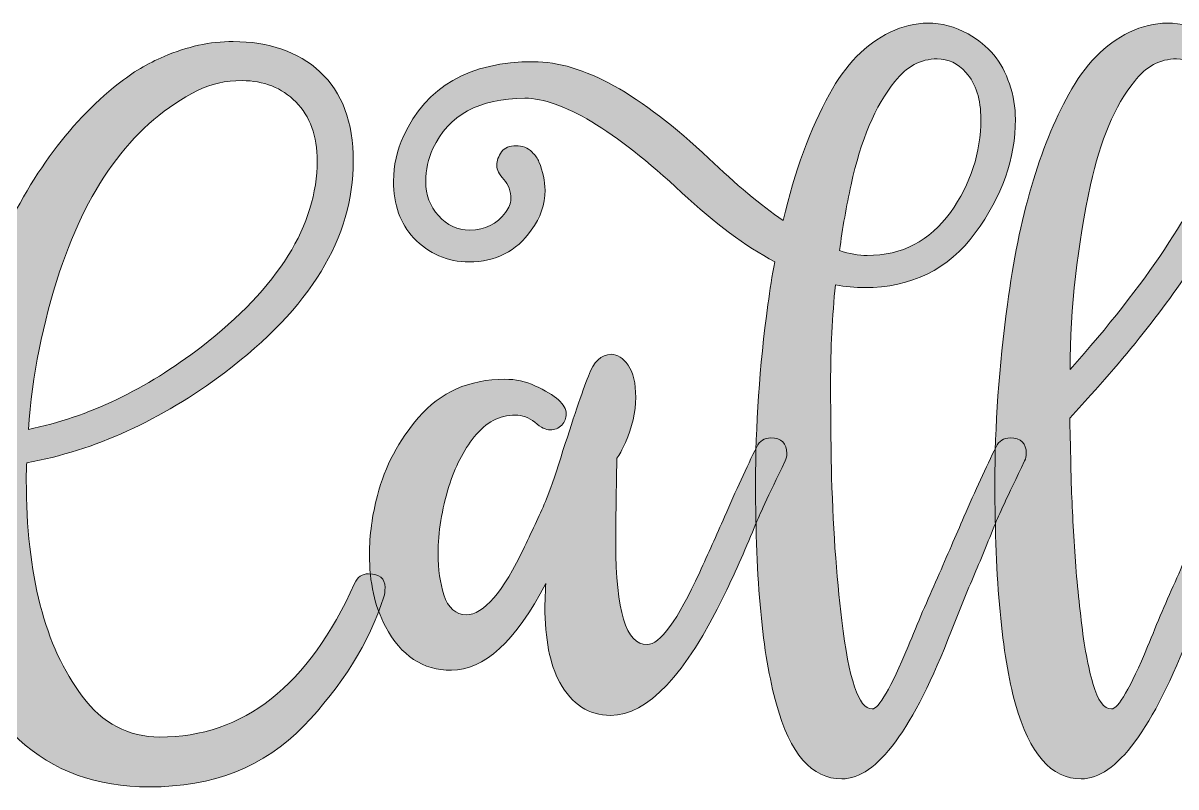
# Model space of a CAD drawing. Header units: inches. Extents: x 0.13 to 5.87, y -5.52 to -0.43.
# Drawn here: x 1.24 to 3, y -4.053 to -2.888 of the extents above; entities that cross this region are included whole.
import ezdxf

# ---------------------------------------------------------------- set-up
doc = ezdxf.new("R2010")
doc.units = ezdxf.units.IN
doc.header["$MEASUREMENT"] = 0
doc.layers.add('Layer 1', color=7, linetype='Continuous')

# ---------------------------------------------------------------- blocks, each defined once
blk = doc.blocks.new('block 6')
at = {"layer": 'Layer 1', "true_color": 0x231f20}
h = blk.add_hatch(color=250, dxfattribs=at)
h.dxf.hatch_style = 2
edge = h.paths.add_edge_path()
edge.add_spline(control_points=[(2.4726, -3.4361), (2.4726, -3.4876), (2.4732, -3.5305), (2.4738, -3.5642), (2.4757, -3.6519), (2.4812, -3.7304), (2.4898, -3.799), (2.5002, -3.8891), (2.5155, -3.9339), (2.5358, -3.9339), (2.5462, -3.9339), (2.5646, -3.902), (2.5909, -3.8389), (2.6056, -3.8027), (2.6204, -3.7678), (2.6357, -3.7341), (2.6504, -3.7003), (2.6639, -3.6691), (2.6761, -3.6409), (2.6933, -3.601), (2.7098, -3.5655), (2.7252, -3.5342), (2.7295, -3.525), (2.7368, -3.5207), (2.7466, -3.5207), (2.7632, -3.5207), (2.7712, -3.5287), (2.7712, -3.5446), (2.7712, -3.5483), (2.7705, -3.552), (2.7687, -3.5557), (2.7423, -3.6102), (2.7276, -3.6421), (2.724, -3.6513), (2.7123, -3.6801), (2.7013, -3.7071), (2.6902, -3.7334), (2.6786, -3.7598), (2.6676, -3.7868), (2.6571, -3.8143), (2.5989, -3.9651), (2.5431, -4.0405), (2.4898, -4.0405), (2.4438, -4.0405), (2.4107, -4.0025), (2.3899, -3.9265), (2.3684, -3.8505), (2.358, -3.7383), (2.358, -3.5894), (2.358, -3.5029), (2.3641, -3.4122), (2.377, -3.3172), (2.38, -3.2951), (2.3831, -3.2731), (2.3874, -3.2522), (2.3427, -3.2283), (2.2955, -3.1934), (2.2458, -3.1468), (2.1422, -3.0505), (2.0619, -3.0027), (2.0061, -3.0027), (1.9362, -3.0027), (1.8897, -3.0285), (1.8658, -3.0794), (1.8584, -3.0953), (1.8547, -3.1119), (1.8547, -3.1296), (1.8547, -3.1499), (1.8615, -3.1676), (1.8743, -3.1817), (1.8872, -3.1964), (1.9031, -3.2038), (1.9222, -3.2038), (1.9454, -3.2038), (1.9638, -3.1946), (1.9767, -3.1768), (1.9822, -3.1695), (1.9847, -3.1627), (1.9847, -3.1566), (1.9847, -3.1443), (1.981, -3.1345), (1.9742, -3.1266), (1.9669, -3.1186), (1.9632, -3.1119), (1.9632, -3.1051), (1.9632, -3.0977), (1.9657, -3.091), (1.9706, -3.0843), (1.9755, -3.0781), (1.9828, -3.0751), (1.9926, -3.0751), (2.0018, -3.0751), (2.0104, -3.0781), (2.0172, -3.0849), (2.0221, -3.0898), (2.0258, -3.0947), (2.0276, -3.0996), (2.0337, -3.1143), (2.0368, -3.129), (2.0368, -3.1431), (2.0368, -3.1646), (2.03, -3.1848), (2.0159, -3.2038), (1.9933, -3.2363), (1.9614, -3.2522), (1.9209, -3.2522), (1.8878, -3.2522), (1.8596, -3.24), (1.8363, -3.2155), (1.8161, -3.194), (1.8057, -3.1652), (1.8057, -3.129), (1.8057, -3.1051), (1.8106, -3.0824), (1.821, -3.0604), (1.8553, -2.985), (1.9215, -2.947), (2.0196, -2.947), (2.0938, -2.947), (2.1827, -2.996), (2.2869, -3.0947), (2.3279, -3.1339), (2.3659, -3.1658), (2.4003, -3.1891), (2.4181, -3.1137), (2.4414, -3.0493), (2.4708, -2.9966), (2.4953, -2.9519), (2.526, -2.92), (2.5633, -2.9022), (2.5824, -2.893), (2.602, -2.8881), (2.621, -2.8881), (2.6418, -2.8881), (2.662, -2.8936), (2.6823, -2.9047), (2.7135, -2.9218), (2.7344, -2.947), (2.7454, -2.9807), (2.7515, -2.9984), (2.7546, -3.0168), (2.7546, -3.0346), (2.7546, -3.0947), (2.7344, -3.1523), (2.6933, -3.2081), (2.6522, -3.2639), (2.5958, -3.2915), (2.5241, -3.2915), (2.51, -3.2915), (2.4953, -3.2902), (2.48, -3.2872), (2.4751, -3.335), (2.4726, -3.3846), (2.4726, -3.4361)], knot_values=[0, 0, 0, 0, 1, 1, 1, 2, 2, 2, 3, 3, 3, 4, 4, 4, 5, 5, 5, 6, 6, 6, 7, 7, 7, 8, 8, 8, 9, 9, 9, 10, 10, 10, 11, 11, 11, 12, 12, 12, 13, 13, 13, 14, 14, 14, 15, 15, 15, 16, 16, 16, 17, 17, 17, 18, 18, 18, 19, 19, 19, 20, 20, 20, 21, 21, 21, 22, 22, 22, 23, 23, 23, 24, 24, 24, 25, 25, 25, 26, 26, 26, 27, 27, 27, 28, 28, 28, 29, 29, 29, 30, 30, 30, 31, 31, 31, 32, 32, 32, 33, 33, 33, 34, 34, 34, 35, 35, 35, 36, 36, 36, 37, 37, 37, 38, 38, 38, 39, 39, 39, 40, 40, 40, 41, 41, 41, 42, 42, 42, 43, 43, 43, 44, 44, 44, 45, 45, 45, 46, 46, 46, 47, 47, 47, 48, 48, 48, 49, 49, 49, 50, 50, 50, 51, 51, 51, 51], degree=3, periodic=1)
edge = h.paths.add_edge_path()
edge.add_spline(control_points=[(2.6792, -2.9635), (2.6669, -2.9494), (2.6522, -2.9427), (2.6351, -2.9427), (2.6099, -2.9427), (2.5885, -2.9543), (2.5707, -2.977), (2.5407, -3.0144), (2.5186, -3.0665), (2.5039, -3.1345), (2.4965, -3.167), (2.491, -3.2007), (2.4861, -3.2351), (2.5014, -3.24), (2.5155, -3.2424), (2.5284, -3.2424), (2.5817, -3.2424), (2.624, -3.2204), (2.6553, -3.1768), (2.6865, -3.1333), (2.7019, -3.0855), (2.7019, -3.0346), (2.7019, -3.0046), (2.6945, -2.9807), (2.6792, -2.9635)], knot_values=[0, 0, 0, 0, 1, 1, 1, 2, 2, 2, 3, 3, 3, 4, 4, 4, 5, 5, 5, 6, 6, 6, 7, 7, 7, 8, 8, 8, 8], degree=3, periodic=1)
h = blk.add_hatch(color=250, dxfattribs=at)
h.dxf.hatch_style = 2
edge = h.paths.add_edge_path()
edge.add_spline(control_points=[(2.7546, -3.9265), (2.7338, -3.8505), (2.7233, -3.7383), (2.7233, -3.5894), (2.7233, -3.5029), (2.7295, -3.4122), (2.7424, -3.3172), (2.7601, -3.1842), (2.7914, -3.0769), (2.8361, -2.9966), (2.8607, -2.9519), (2.8913, -2.92), (2.9287, -2.9022), (2.9477, -2.893), (2.9673, -2.8881), (2.9863, -2.8881), (3.0072, -2.8881), (3.0274, -2.8936), (3.0476, -2.9047), (3.0789, -2.9218), (3.0997, -2.947), (3.1108, -2.9807), (3.1169, -2.9984), (3.12, -3.0168), (3.12, -3.0346), (3.12, -3.0794), (3.0979, -3.1382), (3.0537, -3.2124), (3.0078, -3.289), (2.9465, -3.3699), (2.8699, -3.4551), (2.8699, -3.4551), (2.8374, -3.4907), (2.8374, -3.4907), (2.838, -3.506), (2.8386, -3.5305), (2.8392, -3.5642), (2.8398, -3.5986), (2.8417, -3.6366), (2.8441, -3.6783), (2.8466, -3.7199), (2.8502, -3.7604), (2.8551, -3.799), (2.8594, -3.8376), (2.8656, -3.8701), (2.8729, -3.8953), (2.8803, -3.921), (2.8895, -3.9339), (2.9011, -3.9339), (2.9115, -3.9339), (2.9299, -3.902), (2.9563, -3.8389), (2.971, -3.8027), (2.9857, -3.7678), (3.001, -3.7341), (3.0157, -3.7003), (3.0292, -3.6691), (3.0415, -3.6409), (3.0586, -3.601), (3.0752, -3.5655), (3.0905, -3.5342), (3.0948, -3.525), (3.1022, -3.5207), (3.112, -3.5207), (3.1285, -3.5207), (3.1365, -3.5287), (3.1365, -3.5446), (3.1365, -3.5483), (3.1359, -3.552), (3.1341, -3.5557), (3.1077, -3.6102), (3.093, -3.6421), (3.0893, -3.6513), (3.0777, -3.6801), (3.0666, -3.7071), (3.0556, -3.7334), (3.0439, -3.7598), (3.0329, -3.7868), (3.0225, -3.8143), (2.9643, -3.9651), (2.9085, -4.0405), (2.8551, -4.0405), (2.8092, -4.0405), (2.7761, -4.0025), (2.7546, -3.9265)], knot_values=[0, 0, 0, 0, 1, 1, 1, 2, 2, 2, 3, 3, 3, 4, 4, 4, 5, 5, 5, 6, 6, 6, 7, 7, 7, 8, 8, 8, 9, 9, 9, 10, 10, 10, 11, 11, 11, 12, 12, 12, 13, 13, 13, 14, 14, 14, 15, 15, 15, 16, 16, 16, 17, 17, 17, 18, 18, 18, 19, 19, 19, 20, 20, 20, 21, 21, 21, 22, 22, 22, 23, 23, 23, 24, 24, 24, 25, 25, 25, 26, 26, 26, 27, 27, 27, 28, 28, 28, 28], degree=3, periodic=1)
edge = h.paths.add_edge_path()
edge.add_spline(control_points=[(3.0623, -3.0794), (3.0678, -3.064), (3.0703, -3.0493), (3.0703, -3.034), (3.0703, -3.004), (3.0617, -2.9807), (3.0452, -2.9629), (3.0323, -2.9494), (3.0176, -2.9427), (3.0004, -2.9427), (2.9753, -2.9427), (2.9538, -2.9543), (2.9361, -2.977), (2.906, -3.0144), (2.884, -3.0665), (2.8693, -3.1345), (2.849, -3.2271), (2.8386, -3.3209), (2.838, -3.4165), (2.9551, -3.2847), (3.0298, -3.1719), (3.0623, -3.0794)], knot_values=[0, 0, 0, 0, 1, 1, 1, 2, 2, 2, 3, 3, 3, 4, 4, 4, 5, 5, 5, 6, 6, 6, 7, 7, 7, 7], degree=3, periodic=1)
h = blk.add_hatch(color=250, dxfattribs=at)
h.dxf.hatch_style = 2
edge = h.paths.add_edge_path()
edge.add_spline(control_points=[(1.2337, -3.9805), (1.1521, -3.9051), (1.1117, -3.7929), (1.1117, -3.6439), (1.1117, -3.6188), (1.1129, -3.5937), (1.1148, -3.5692), (1.0179, -3.5673), (0.9437, -3.5471), (0.8929, -3.5091), (0.8371, -3.4674), (0.7966, -3.4104), (0.7727, -3.3374), (0.7598, -3.2976), (0.7531, -3.2571), (0.7531, -3.2155), (0.7531, -3.1204), (0.7825, -3.0444), (0.842, -2.988), (0.8843, -2.9482), (0.937, -2.9279), (0.9989, -2.9279), (1.0326, -2.9279), (1.0633, -2.9353), (1.0908, -2.9494), (1.1184, -2.9641), (1.1399, -2.9874), (1.154, -3.0187), (1.1644, -3.042), (1.1699, -3.0659), (1.1699, -3.0904), (1.1699, -3.1014), (1.1687, -3.1124), (1.1669, -3.1235), (1.1595, -3.1633), (1.1424, -3.1964), (1.1148, -3.2228), (1.0872, -3.2498), (1.0535, -3.2633), (1.0124, -3.2633), (0.9934, -3.2633), (0.9744, -3.2584), (0.9554, -3.2492), (0.9358, -3.24), (0.9211, -3.2271), (0.9119, -3.2112), (0.907, -3.202), (0.9045, -3.1928), (0.9045, -3.183), (0.9045, -3.1738), (0.9076, -3.1658), (0.9137, -3.1597), (0.9192, -3.1541), (0.9272, -3.1511), (0.937, -3.1511), (0.9499, -3.1511), (0.9591, -3.156), (0.9646, -3.1658), (0.9676, -3.1719), (0.9707, -3.1805), (0.9732, -3.1909), (0.9762, -3.2063), (0.9891, -3.2142), (1.0124, -3.2142), (1.0388, -3.2142), (1.0614, -3.205), (1.0804, -3.1866), (1.1074, -3.1603), (1.1209, -3.1284), (1.1209, -3.0904), (1.1209, -3.0726), (1.1166, -3.0561), (1.1086, -3.0395), (1.0908, -3.0033), (1.0547, -2.985), (1.0008, -2.985), (0.9609, -2.985), (0.9272, -2.9978), (0.8996, -3.0236), (0.8677, -3.0542), (0.8469, -3.0843), (0.8377, -3.1143), (0.8297, -3.14), (0.826, -3.1738), (0.826, -3.2148), (0.826, -3.2522), (0.8316, -3.2878), (0.8432, -3.3221), (0.8861, -3.4502), (0.9781, -3.5164), (1.1197, -3.5195), (1.1313, -3.4257), (1.1571, -3.3338), (1.1963, -3.243), (1.2453, -3.129), (1.3085, -3.0414), (1.3857, -2.9807), (1.4072, -2.9635), (1.4305, -2.9494), (1.4556, -2.939), (1.4905, -2.9237), (1.5261, -2.9163), (1.561, -2.9163), (1.6156, -2.9163), (1.6597, -2.9316), (1.6934, -2.9623), (1.7271, -2.9936), (1.7443, -3.0389), (1.7443, -3.0984), (1.7443, -3.2155), (1.6787, -3.3227), (1.5475, -3.4214), (1.4507, -3.4937), (1.3501, -3.5397), (1.246, -3.5587), (1.2453, -3.5673), (1.2453, -3.5765), (1.2453, -3.5851), (1.2453, -3.7291), (1.2735, -3.8389), (1.3305, -3.9143), (1.3618, -3.9559), (1.4017, -3.9768), (1.4489, -3.9768), (1.577, -3.9768), (1.6757, -3.8989), (1.7462, -3.7426), (1.7504, -3.7328), (1.7578, -3.7279), (1.7676, -3.7279), (1.7842, -3.7279), (1.7927, -3.7346), (1.7927, -3.7488), (1.7927, -3.7543), (1.7921, -3.7592), (1.7909, -3.7629), (1.7682, -3.8334), (1.7271, -3.8989), (1.6683, -3.9603), (1.6088, -4.0222), (1.5304, -4.0528), (1.4329, -4.0528), (1.3526, -4.0528), (1.2864, -4.0289), (1.2337, -3.9805)], knot_values=[0, 0, 0, 0, 1, 1, 1, 2, 2, 2, 3, 3, 3, 4, 4, 4, 5, 5, 5, 6, 6, 6, 7, 7, 7, 8, 8, 8, 9, 9, 9, 10, 10, 10, 11, 11, 11, 12, 12, 12, 13, 13, 13, 14, 14, 14, 15, 15, 15, 16, 16, 16, 17, 17, 17, 18, 18, 18, 19, 19, 19, 20, 20, 20, 21, 21, 21, 22, 22, 22, 23, 23, 23, 24, 24, 24, 25, 25, 25, 26, 26, 26, 27, 27, 27, 28, 28, 28, 29, 29, 29, 30, 30, 30, 31, 31, 31, 32, 32, 32, 33, 33, 33, 34, 34, 34, 35, 35, 35, 36, 36, 36, 37, 37, 37, 38, 38, 38, 39, 39, 39, 40, 40, 40, 41, 41, 41, 42, 42, 42, 43, 43, 43, 44, 44, 44, 45, 45, 45, 46, 46, 46, 47, 47, 47, 48, 48, 48, 48], degree=3, periodic=1)
edge = h.paths.add_edge_path()
edge.add_spline(control_points=[(1.512, -3.3822), (1.6303, -3.2909), (1.6891, -3.1958), (1.6891, -3.0984), (1.6891, -3.0604), (1.6781, -3.0303), (1.6566, -3.0083), (1.6352, -2.9868), (1.6076, -2.9758), (1.5745, -2.9758), (1.5494, -2.9758), (1.5267, -2.9807), (1.5065, -2.9911), (1.4114, -3.0389), (1.3416, -3.1308), (1.2962, -3.2676), (1.2705, -3.3448), (1.2545, -3.4251), (1.2484, -3.5078), (1.3404, -3.4889), (1.428, -3.4465), (1.512, -3.3822)], knot_values=[0, 0, 0, 0, 1, 1, 1, 2, 2, 2, 3, 3, 3, 4, 4, 4, 5, 5, 5, 6, 6, 6, 7, 7, 7, 7], degree=3, periodic=1)
h = blk.add_hatch(color=250, dxfattribs=at)
h.dxf.hatch_style = 2
edge = h.paths.add_edge_path()
edge.add_spline(control_points=[(2.0594, -3.8934), (2.0441, -3.8658), (2.0367, -3.8272), (2.0367, -3.7776), (2.0367, -3.7665), (2.0374, -3.7549), (2.038, -3.7426), (1.992, -3.8309), (1.9436, -3.875), (1.8939, -3.875), (1.8504, -3.875), (1.8173, -3.853), (1.7934, -3.8082), (1.7769, -3.7776), (1.7689, -3.7408), (1.7689, -3.6985), (1.7689, -3.6685), (1.7732, -3.6384), (1.7811, -3.6084), (1.7928, -3.5636), (1.8136, -3.5244), (1.8437, -3.4895), (1.8774, -3.4509), (1.9209, -3.4312), (1.9754, -3.4312), (1.992, -3.4312), (2.0073, -3.4343), (2.0214, -3.441), (2.0533, -3.4557), (2.0692, -3.4698), (2.0692, -3.4839), (2.0692, -3.4907), (2.0668, -3.4962), (2.0625, -3.5011), (2.0576, -3.506), (2.0515, -3.5085), (2.0447, -3.5085), (2.0386, -3.5085), (2.0306, -3.5048), (2.0214, -3.4968), (2.0122, -3.4895), (2.0018, -3.4858), (1.9914, -3.4858), (1.9675, -3.4858), (1.9466, -3.4968), (1.9289, -3.5189), (1.9123, -3.5397), (1.8994, -3.5649), (1.8902, -3.5949), (1.8792, -3.6298), (1.8737, -3.6642), (1.8737, -3.6973), (1.8737, -3.7212), (1.8768, -3.742), (1.8823, -3.7598), (1.889, -3.78), (1.9007, -3.7904), (1.9166, -3.7904), (1.943, -3.7904), (1.9724, -3.7561), (2.0055, -3.6869), (2.0184, -3.6599), (2.03, -3.6354), (2.0392, -3.6133), (2.0441, -3.6016), (2.0515, -3.5808), (2.0607, -3.5508), (2.0797, -3.4913), (2.0938, -3.4502), (2.103, -3.4263), (2.1109, -3.4043), (2.1226, -3.3932), (2.1379, -3.3932), (2.1471, -3.3932), (2.1557, -3.3987), (2.1636, -3.4098), (2.1716, -3.4208), (2.1753, -3.4373), (2.1753, -3.4588), (2.1753, -3.4815), (2.1698, -3.5042), (2.1594, -3.5275), (2.1544, -3.5391), (2.1502, -3.5471), (2.1465, -3.5514), (2.1453, -3.6108), (2.1447, -3.6544), (2.1447, -3.6813), (2.1447, -3.7843), (2.1606, -3.8358), (2.1925, -3.8358), (2.2121, -3.8358), (2.2391, -3.799), (2.2728, -3.7255), (2.2856, -3.6973), (2.2985, -3.6691), (2.3108, -3.6409), (2.3279, -3.601), (2.3445, -3.5655), (2.3598, -3.5342), (2.3641, -3.525), (2.3715, -3.5207), (2.3812, -3.5207), (2.3978, -3.5207), (2.4058, -3.5287), (2.4058, -3.5446), (2.4058, -3.5483), (2.4052, -3.552), (2.4033, -3.5557), (2.377, -3.6102), (2.3623, -3.6421), (2.3586, -3.6513), (2.3445, -3.6862), (2.3285, -3.7224), (2.3108, -3.7592), (2.2513, -3.8824), (2.1931, -3.9437), (2.1367, -3.9437), (2.1036, -3.9437), (2.0778, -3.9271), (2.0594, -3.8934)], knot_values=[0, 0, 0, 0, 1, 1, 1, 2, 2, 2, 3, 3, 3, 4, 4, 4, 5, 5, 5, 6, 6, 6, 7, 7, 7, 8, 8, 8, 9, 9, 9, 10, 10, 10, 11, 11, 11, 12, 12, 12, 13, 13, 13, 14, 14, 14, 15, 15, 15, 16, 16, 16, 17, 17, 17, 18, 18, 18, 19, 19, 19, 20, 20, 20, 21, 21, 21, 22, 22, 22, 23, 23, 23, 24, 24, 24, 25, 25, 25, 26, 26, 26, 27, 27, 27, 28, 28, 28, 29, 29, 29, 30, 30, 30, 31, 31, 31, 32, 32, 32, 33, 33, 33, 34, 34, 34, 35, 35, 35, 36, 36, 36, 37, 37, 37, 38, 38, 38, 39, 39, 39, 40, 40, 40, 40], degree=3, periodic=1)
at = {"layer": 'Layer 1', "lineweight": 0}
for points, knots in [([(2.4726, -3.4361), (2.4726, -3.4876), (2.4732, -3.5305), (2.4738, -3.5642), (2.4757, -3.6519), (2.4812, -3.7304), (2.4898, -3.799), (2.5002, -3.8891), (2.5155, -3.9339), (2.5358, -3.9339), (2.5462, -3.9339), (2.5646, -3.902), (2.5909, -3.8389), (2.6056, -3.8027), (2.6204, -3.7678), (2.6357, -3.7341), (2.6504, -3.7003), (2.6639, -3.6691), (2.6761, -3.6409), (2.6933, -3.601), (2.7098, -3.5655), (2.7252, -3.5342), (2.7295, -3.525), (2.7368, -3.5207), (2.7466, -3.5207), (2.7632, -3.5207), (2.7712, -3.5287), (2.7712, -3.5446), (2.7712, -3.5483), (2.7705, -3.552), (2.7687, -3.5557), (2.7423, -3.6102), (2.7276, -3.6421), (2.724, -3.6513), (2.7123, -3.6801), (2.7013, -3.7071), (2.6902, -3.7334), (2.6786, -3.7598), (2.6676, -3.7868), (2.6571, -3.8143), (2.5989, -3.9651), (2.5431, -4.0405), (2.4898, -4.0405), (2.4438, -4.0405), (2.4107, -4.0025), (2.3899, -3.9265), (2.3684, -3.8505), (2.358, -3.7383), (2.358, -3.5894), (2.358, -3.5029), (2.3641, -3.4122), (2.377, -3.3172), (2.38, -3.2951), (2.3831, -3.2731), (2.3874, -3.2522), (2.3427, -3.2283), (2.2955, -3.1934), (2.2458, -3.1468), (2.1422, -3.0505), (2.0619, -3.0027), (2.0061, -3.0027), (1.9362, -3.0027), (1.8897, -3.0285), (1.8658, -3.0794), (1.8584, -3.0953), (1.8547, -3.1119), (1.8547, -3.1296), (1.8547, -3.1499), (1.8615, -3.1676), (1.8743, -3.1817), (1.8872, -3.1964), (1.9031, -3.2038), (1.9222, -3.2038), (1.9454, -3.2038), (1.9638, -3.1946), (1.9767, -3.1768), (1.9822, -3.1695), (1.9847, -3.1627), (1.9847, -3.1566), (1.9847, -3.1443), (1.981, -3.1345), (1.9742, -3.1266), (1.9669, -3.1186), (1.9632, -3.1119), (1.9632, -3.1051), (1.9632, -3.0977), (1.9657, -3.091), (1.9706, -3.0843), (1.9755, -3.0781), (1.9828, -3.0751), (1.9926, -3.0751), (2.0018, -3.0751), (2.0104, -3.0781), (2.0172, -3.0849), (2.0221, -3.0898), (2.0258, -3.0947), (2.0276, -3.0996), (2.0337, -3.1143), (2.0368, -3.129), (2.0368, -3.1431), (2.0368, -3.1646), (2.03, -3.1848), (2.0159, -3.2038), (1.9933, -3.2363), (1.9614, -3.2522), (1.9209, -3.2522), (1.8878, -3.2522), (1.8596, -3.24), (1.8363, -3.2155), (1.8161, -3.194), (1.8057, -3.1652), (1.8057, -3.129), (1.8057, -3.1051), (1.8106, -3.0824), (1.821, -3.0604), (1.8553, -2.985), (1.9215, -2.947), (2.0196, -2.947), (2.0938, -2.947), (2.1827, -2.996), (2.2869, -3.0947), (2.3279, -3.1339), (2.3659, -3.1658), (2.4003, -3.1891), (2.4181, -3.1137), (2.4414, -3.0493), (2.4708, -2.9966), (2.4953, -2.9519), (2.526, -2.92), (2.5633, -2.9022), (2.5824, -2.893), (2.602, -2.8881), (2.621, -2.8881), (2.6418, -2.8881), (2.662, -2.8936), (2.6823, -2.9047), (2.7135, -2.9218), (2.7344, -2.947), (2.7454, -2.9807), (2.7515, -2.9984), (2.7546, -3.0168), (2.7546, -3.0346), (2.7546, -3.0947), (2.7344, -3.1523), (2.6933, -3.2081), (2.6522, -3.2639), (2.5958, -3.2915), (2.5241, -3.2915), (2.51, -3.2915), (2.4953, -3.2902), (2.48, -3.2872), (2.4751, -3.335), (2.4726, -3.3846), (2.4726, -3.4361)], [0, 0, 0, 0, 1, 1, 1, 2, 2, 2, 3, 3, 3, 4, 4, 4, 5, 5, 5, 6, 6, 6, 7, 7, 7, 8, 8, 8, 9, 9, 9, 10, 10, 10, 11, 11, 11, 12, 12, 12, 13, 13, 13, 14, 14, 14, 15, 15, 15, 16, 16, 16, 17, 17, 17, 18, 18, 18, 19, 19, 19, 20, 20, 20, 21, 21, 21, 22, 22, 22, 23, 23, 23, 24, 24, 24, 25, 25, 25, 26, 26, 26, 27, 27, 27, 28, 28, 28, 29, 29, 29, 30, 30, 30, 31, 31, 31, 32, 32, 32, 33, 33, 33, 34, 34, 34, 35, 35, 35, 36, 36, 36, 37, 37, 37, 38, 38, 38, 39, 39, 39, 40, 40, 40, 41, 41, 41, 42, 42, 42, 43, 43, 43, 44, 44, 44, 45, 45, 45, 46, 46, 46, 47, 47, 47, 48, 48, 48, 49, 49, 49, 50, 50, 50, 51, 51, 51, 51]), ([(2.7546, -3.9265), (2.7338, -3.8505), (2.7233, -3.7383), (2.7233, -3.5894), (2.7233, -3.5029), (2.7295, -3.4122), (2.7424, -3.3172), (2.7601, -3.1842), (2.7914, -3.0769), (2.8361, -2.9966), (2.8607, -2.9519), (2.8913, -2.92), (2.9287, -2.9022), (2.9477, -2.893), (2.9673, -2.8881), (2.9863, -2.8881), (3.0072, -2.8881), (3.0274, -2.8936), (3.0476, -2.9047), (3.0789, -2.9218), (3.0997, -2.947), (3.1108, -2.9807), (3.1169, -2.9984), (3.12, -3.0168), (3.12, -3.0346), (3.12, -3.0794), (3.0979, -3.1382), (3.0537, -3.2124), (3.0078, -3.289), (2.9465, -3.3699), (2.8699, -3.4551), (2.8699, -3.4551), (2.8374, -3.4907), (2.8374, -3.4907), (2.838, -3.506), (2.8386, -3.5305), (2.8392, -3.5642), (2.8398, -3.5986), (2.8417, -3.6366), (2.8441, -3.6783), (2.8466, -3.7199), (2.8502, -3.7604), (2.8551, -3.799), (2.8594, -3.8376), (2.8656, -3.8701), (2.8729, -3.8953), (2.8803, -3.921), (2.8895, -3.9339), (2.9011, -3.9339), (2.9115, -3.9339), (2.9299, -3.902), (2.9563, -3.8389), (2.971, -3.8027), (2.9857, -3.7678), (3.001, -3.7341), (3.0157, -3.7003), (3.0292, -3.6691), (3.0415, -3.6409), (3.0586, -3.601), (3.0752, -3.5655), (3.0905, -3.5342), (3.0948, -3.525), (3.1022, -3.5207), (3.112, -3.5207), (3.1285, -3.5207), (3.1365, -3.5287), (3.1365, -3.5446), (3.1365, -3.5483), (3.1359, -3.552), (3.1341, -3.5557), (3.1077, -3.6102), (3.093, -3.6421), (3.0893, -3.6513), (3.0777, -3.6801), (3.0666, -3.7071), (3.0556, -3.7334), (3.0439, -3.7598), (3.0329, -3.7868), (3.0225, -3.8143), (2.9643, -3.9651), (2.9085, -4.0405), (2.8551, -4.0405), (2.8092, -4.0405), (2.7761, -4.0025), (2.7546, -3.9265)], [0, 0, 0, 0, 1, 1, 1, 2, 2, 2, 3, 3, 3, 4, 4, 4, 5, 5, 5, 6, 6, 6, 7, 7, 7, 8, 8, 8, 9, 9, 9, 10, 10, 10, 11, 11, 11, 12, 12, 12, 13, 13, 13, 14, 14, 14, 15, 15, 15, 16, 16, 16, 17, 17, 17, 18, 18, 18, 19, 19, 19, 20, 20, 20, 21, 21, 21, 22, 22, 22, 23, 23, 23, 24, 24, 24, 25, 25, 25, 26, 26, 26, 27, 27, 27, 28, 28, 28, 28]), ([(1.2337, -3.9805), (1.1521, -3.9051), (1.1117, -3.7929), (1.1117, -3.6439), (1.1117, -3.6188), (1.1129, -3.5937), (1.1148, -3.5692), (1.0179, -3.5673), (0.9437, -3.5471), (0.8929, -3.5091), (0.8371, -3.4674), (0.7966, -3.4104), (0.7727, -3.3374), (0.7598, -3.2976), (0.7531, -3.2571), (0.7531, -3.2155), (0.7531, -3.1204), (0.7825, -3.0444), (0.842, -2.988), (0.8843, -2.9482), (0.937, -2.9279), (0.9989, -2.9279), (1.0326, -2.9279), (1.0633, -2.9353), (1.0908, -2.9494), (1.1184, -2.9641), (1.1399, -2.9874), (1.154, -3.0187), (1.1644, -3.042), (1.1699, -3.0659), (1.1699, -3.0904), (1.1699, -3.1014), (1.1687, -3.1124), (1.1669, -3.1235), (1.1595, -3.1633), (1.1424, -3.1964), (1.1148, -3.2228), (1.0872, -3.2498), (1.0535, -3.2633), (1.0124, -3.2633), (0.9934, -3.2633), (0.9744, -3.2584), (0.9554, -3.2492), (0.9358, -3.24), (0.9211, -3.2271), (0.9119, -3.2112), (0.907, -3.202), (0.9045, -3.1928), (0.9045, -3.183), (0.9045, -3.1738), (0.9076, -3.1658), (0.9137, -3.1597), (0.9192, -3.1541), (0.9272, -3.1511), (0.937, -3.1511), (0.9499, -3.1511), (0.9591, -3.156), (0.9646, -3.1658), (0.9676, -3.1719), (0.9707, -3.1805), (0.9732, -3.1909), (0.9762, -3.2063), (0.9891, -3.2142), (1.0124, -3.2142), (1.0388, -3.2142), (1.0614, -3.205), (1.0804, -3.1866), (1.1074, -3.1603), (1.1209, -3.1284), (1.1209, -3.0904), (1.1209, -3.0726), (1.1166, -3.0561), (1.1086, -3.0395), (1.0908, -3.0033), (1.0547, -2.985), (1.0008, -2.985), (0.9609, -2.985), (0.9272, -2.9978), (0.8996, -3.0236), (0.8677, -3.0542), (0.8469, -3.0843), (0.8377, -3.1143), (0.8297, -3.14), (0.826, -3.1738), (0.826, -3.2148), (0.826, -3.2522), (0.8316, -3.2878), (0.8432, -3.3221), (0.8861, -3.4502), (0.9781, -3.5164), (1.1197, -3.5195), (1.1313, -3.4257), (1.1571, -3.3338), (1.1963, -3.243), (1.2453, -3.129), (1.3085, -3.0414), (1.3857, -2.9807), (1.4072, -2.9635), (1.4305, -2.9494), (1.4556, -2.939), (1.4905, -2.9237), (1.5261, -2.9163), (1.561, -2.9163), (1.6156, -2.9163), (1.6597, -2.9316), (1.6934, -2.9623), (1.7271, -2.9936), (1.7443, -3.0389), (1.7443, -3.0984), (1.7443, -3.2155), (1.6787, -3.3227), (1.5475, -3.4214), (1.4507, -3.4937), (1.3501, -3.5397), (1.246, -3.5587), (1.2453, -3.5673), (1.2453, -3.5765), (1.2453, -3.5851), (1.2453, -3.7291), (1.2735, -3.8389), (1.3305, -3.9143), (1.3618, -3.9559), (1.4017, -3.9768), (1.4489, -3.9768), (1.577, -3.9768), (1.6757, -3.8989), (1.7462, -3.7426), (1.7504, -3.7328), (1.7578, -3.7279), (1.7676, -3.7279), (1.7842, -3.7279), (1.7927, -3.7346), (1.7927, -3.7488), (1.7927, -3.7543), (1.7921, -3.7592), (1.7909, -3.7629), (1.7682, -3.8334), (1.7271, -3.8989), (1.6683, -3.9603), (1.6088, -4.0222), (1.5304, -4.0528), (1.4329, -4.0528), (1.3526, -4.0528), (1.2864, -4.0289), (1.2337, -3.9805)], [0, 0, 0, 0, 1, 1, 1, 2, 2, 2, 3, 3, 3, 4, 4, 4, 5, 5, 5, 6, 6, 6, 7, 7, 7, 8, 8, 8, 9, 9, 9, 10, 10, 10, 11, 11, 11, 12, 12, 12, 13, 13, 13, 14, 14, 14, 15, 15, 15, 16, 16, 16, 17, 17, 17, 18, 18, 18, 19, 19, 19, 20, 20, 20, 21, 21, 21, 22, 22, 22, 23, 23, 23, 24, 24, 24, 25, 25, 25, 26, 26, 26, 27, 27, 27, 28, 28, 28, 29, 29, 29, 30, 30, 30, 31, 31, 31, 32, 32, 32, 33, 33, 33, 34, 34, 34, 35, 35, 35, 36, 36, 36, 37, 37, 37, 38, 38, 38, 39, 39, 39, 40, 40, 40, 41, 41, 41, 42, 42, 42, 43, 43, 43, 44, 44, 44, 45, 45, 45, 46, 46, 46, 47, 47, 47, 48, 48, 48, 48]), ([(2.6792, -2.9635), (2.6669, -2.9494), (2.6522, -2.9427), (2.6351, -2.9427), (2.6099, -2.9427), (2.5885, -2.9543), (2.5707, -2.977), (2.5407, -3.0144), (2.5186, -3.0665), (2.5039, -3.1345), (2.4965, -3.167), (2.491, -3.2007), (2.4861, -3.2351), (2.5014, -3.24), (2.5155, -3.2424), (2.5284, -3.2424), (2.5817, -3.2424), (2.624, -3.2204), (2.6553, -3.1768), (2.6865, -3.1333), (2.7019, -3.0855), (2.7019, -3.0346), (2.7019, -3.0046), (2.6945, -2.9807), (2.6792, -2.9635)], [0, 0, 0, 0, 1, 1, 1, 2, 2, 2, 3, 3, 3, 4, 4, 4, 5, 5, 5, 6, 6, 6, 7, 7, 7, 8, 8, 8, 8]), ([(3.0623, -3.0794), (3.0678, -3.064), (3.0703, -3.0493), (3.0703, -3.034), (3.0703, -3.004), (3.0617, -2.9807), (3.0452, -2.9629), (3.0323, -2.9494), (3.0176, -2.9427), (3.0004, -2.9427), (2.9753, -2.9427), (2.9538, -2.9543), (2.9361, -2.977), (2.906, -3.0144), (2.884, -3.0665), (2.8693, -3.1345), (2.849, -3.2271), (2.8386, -3.3209), (2.838, -3.4165), (2.9551, -3.2847), (3.0298, -3.1719), (3.0623, -3.0794)], [0, 0, 0, 0, 1, 1, 1, 2, 2, 2, 3, 3, 3, 4, 4, 4, 5, 5, 5, 6, 6, 6, 7, 7, 7, 7]), ([(1.512, -3.3822), (1.6303, -3.2909), (1.6891, -3.1958), (1.6891, -3.0984), (1.6891, -3.0604), (1.6781, -3.0303), (1.6566, -3.0083), (1.6352, -2.9868), (1.6076, -2.9758), (1.5745, -2.9758), (1.5494, -2.9758), (1.5267, -2.9807), (1.5065, -2.9911), (1.4114, -3.0389), (1.3416, -3.1308), (1.2962, -3.2676), (1.2705, -3.3448), (1.2545, -3.4251), (1.2484, -3.5078), (1.3404, -3.4889), (1.428, -3.4465), (1.512, -3.3822)], [0, 0, 0, 0, 1, 1, 1, 2, 2, 2, 3, 3, 3, 4, 4, 4, 5, 5, 5, 6, 6, 6, 7, 7, 7, 7]), ([(2.0594, -3.8934), (2.0441, -3.8658), (2.0367, -3.8272), (2.0367, -3.7776), (2.0367, -3.7665), (2.0374, -3.7549), (2.038, -3.7426), (1.992, -3.8309), (1.9436, -3.875), (1.8939, -3.875), (1.8504, -3.875), (1.8173, -3.853), (1.7934, -3.8082), (1.7769, -3.7776), (1.7689, -3.7408), (1.7689, -3.6985), (1.7689, -3.6685), (1.7732, -3.6384), (1.7811, -3.6084), (1.7928, -3.5636), (1.8136, -3.5244), (1.8437, -3.4895), (1.8774, -3.4509), (1.9209, -3.4312), (1.9754, -3.4312), (1.992, -3.4312), (2.0073, -3.4343), (2.0214, -3.441), (2.0533, -3.4557), (2.0692, -3.4698), (2.0692, -3.4839), (2.0692, -3.4907), (2.0668, -3.4962), (2.0625, -3.5011), (2.0576, -3.506), (2.0515, -3.5085), (2.0447, -3.5085), (2.0386, -3.5085), (2.0306, -3.5048), (2.0214, -3.4968), (2.0122, -3.4895), (2.0018, -3.4858), (1.9914, -3.4858), (1.9675, -3.4858), (1.9466, -3.4968), (1.9289, -3.5189), (1.9123, -3.5397), (1.8994, -3.5649), (1.8902, -3.5949), (1.8792, -3.6298), (1.8737, -3.6642), (1.8737, -3.6973), (1.8737, -3.7212), (1.8768, -3.742), (1.8823, -3.7598), (1.889, -3.78), (1.9007, -3.7904), (1.9166, -3.7904), (1.943, -3.7904), (1.9724, -3.7561), (2.0055, -3.6869), (2.0184, -3.6599), (2.03, -3.6354), (2.0392, -3.6133), (2.0441, -3.6016), (2.0515, -3.5808), (2.0607, -3.5508), (2.0797, -3.4913), (2.0938, -3.4502), (2.103, -3.4263), (2.1109, -3.4043), (2.1226, -3.3932), (2.1379, -3.3932), (2.1471, -3.3932), (2.1557, -3.3987), (2.1636, -3.4098), (2.1716, -3.4208), (2.1753, -3.4373), (2.1753, -3.4588), (2.1753, -3.4815), (2.1698, -3.5042), (2.1594, -3.5275), (2.1544, -3.5391), (2.1502, -3.5471), (2.1465, -3.5514), (2.1453, -3.6108), (2.1447, -3.6544), (2.1447, -3.6813), (2.1447, -3.7843), (2.1606, -3.8358), (2.1925, -3.8358), (2.2121, -3.8358), (2.2391, -3.799), (2.2728, -3.7255), (2.2856, -3.6973), (2.2985, -3.6691), (2.3108, -3.6409), (2.3279, -3.601), (2.3445, -3.5655), (2.3598, -3.5342), (2.3641, -3.525), (2.3715, -3.5207), (2.3812, -3.5207), (2.3978, -3.5207), (2.4058, -3.5287), (2.4058, -3.5446), (2.4058, -3.5483), (2.4052, -3.552), (2.4033, -3.5557), (2.377, -3.6102), (2.3623, -3.6421), (2.3586, -3.6513), (2.3445, -3.6862), (2.3285, -3.7224), (2.3108, -3.7592), (2.2513, -3.8824), (2.1931, -3.9437), (2.1367, -3.9437), (2.1036, -3.9437), (2.0778, -3.9271), (2.0594, -3.8934)], [0, 0, 0, 0, 1, 1, 1, 2, 2, 2, 3, 3, 3, 4, 4, 4, 5, 5, 5, 6, 6, 6, 7, 7, 7, 8, 8, 8, 9, 9, 9, 10, 10, 10, 11, 11, 11, 12, 12, 12, 13, 13, 13, 14, 14, 14, 15, 15, 15, 16, 16, 16, 17, 17, 17, 18, 18, 18, 19, 19, 19, 20, 20, 20, 21, 21, 21, 22, 22, 22, 23, 23, 23, 24, 24, 24, 25, 25, 25, 26, 26, 26, 27, 27, 27, 28, 28, 28, 29, 29, 29, 30, 30, 30, 31, 31, 31, 32, 32, 32, 33, 33, 33, 34, 34, 34, 35, 35, 35, 36, 36, 36, 37, 37, 37, 38, 38, 38, 39, 39, 39, 40, 40, 40, 40])]:
    blk.add_open_spline(points, degree=3, knots=knots, dxfattribs=at)
blk = doc.blocks.new('block 2')
at = {"layer": 'Layer 1'}
blk.add_blockref('block 6', (0, 0), dxfattribs=at)

msp = doc.modelspace()

# ---------------------------------------------------------------- block references
at = {"layer": 'Layer 1'}
msp.add_blockref('block 2', (0, 0), dxfattribs=at)

doc.saveas('drawing.dxf')
